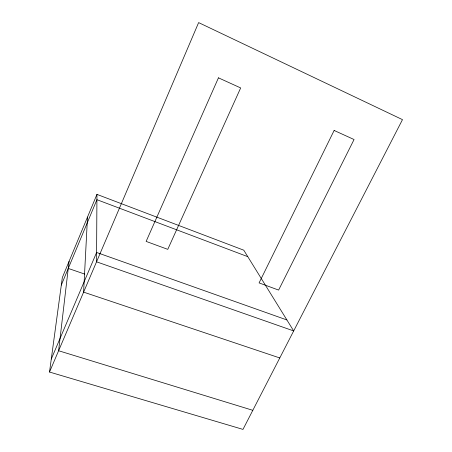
<?xml version="1.0" encoding="UTF-8"?>
<svg xmlns="http://www.w3.org/2000/svg" width="452" height="452" viewBox="0 0 452 452"><rect width="100%" height="100%" fill="white"/><g stroke="black" fill="none" stroke-linecap="round" stroke-linejoin="round"><path stroke-width="0.68" d="M96.948 194.388L96.553 261.815L293.687 330.932L243.775 250.188L96.948 194.388L62.331 277.573L49.517 372.041L242.984 429.4L402.483 119.639L198.626 22.6L49.517 372.041M87.507 217.084L83.609 292.139L279.777 357.95M69.083 261.346L58.607 350.741L252.809 410.314M61.314 285.071L96.92 199.688L247.781 256.668M51.274 359.063L96.604 252.459L286.901 319.954M68.252 268.426L84.722 274.087M218.452 77.834L146.137 241.408L167.771 249.357L240.667 87.937L218.452 77.834M334.135 130.458L259.092 282.907L278.613 290.082L354.057 139.527L334.135 130.458"/></g></svg>
